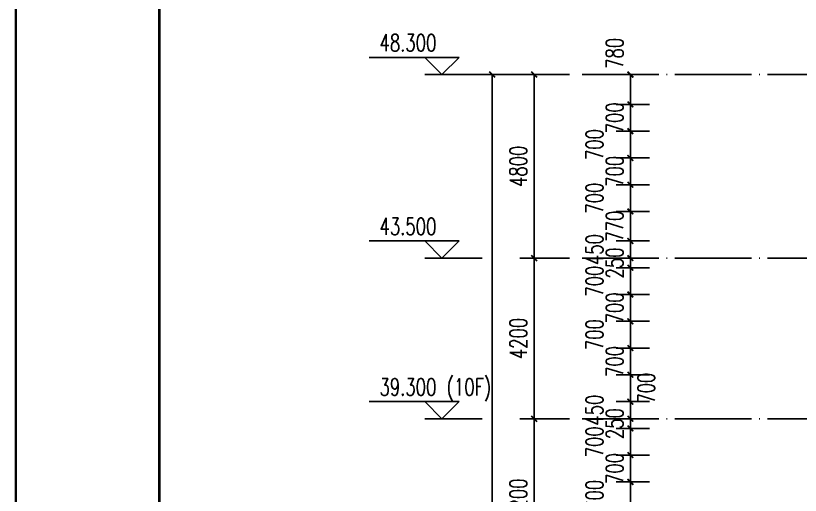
# Model space of a CAD drawing. Header units: millimetres. Extents: x 708158 to 1984082, y -168213 to -53.
# Drawn here: x 960458 to 980951, y -48657 to -36117 of the extents above; entities that cross this region are included whole.
import ezdxf

# ---------------------------------------------------------------- set-up
doc = ezdxf.new("R2010")
doc.units = ezdxf.units.MM
doc.header["$LTSCALE"] = 1000
doc.linetypes.add('DOTE', pattern=[2.42, 2, -0.2, 0.02, -0.2])
doc.layers.get('0').update_dxf_attribs({"color": 8})
for name, color, linetype in [('A-AXIS', 1, 'DOTE'), ('DIM_ELEV', 3, 'Continuous'), ('PUB_DIM', 3, 'Continuous'), ('PUB_TEXT', 7, 'Continuous')]:
    doc.layers.add(name, color=color, linetype=linetype)
doc.layers.add('图框', color=4, linetype='Continuous', lineweight=35)
doc.styles.add('_TCH_DIM', font='SIMPLEX', dxfattribs={"bigfont": 'GBCBIG'})
doc.styles.add('_TCH_DIM_T3', font='SIMPLEX', dxfattribs={"width": 0.705882, "bigfont": 'GBCBIG'})
doc.dimstyles.new('_TCH_ARCH&&150', dxfattribs={"dimtxt": 446.25, "dimasz": 150, "dimexe": 375, "dimexo": 450, "dimgap": 189.375, "dimtad": 1, "dimdec": 0, "dimzin": 0, "dimdsep": 46, "dimtxsty": '_TCH_DIM_T3', "dimblk": 'ARCHTICK', "dimcen": 0.09, "dimclrt": 7, "dimazin": 2, "dimtfac": 1, "dimtdec": 0, "dimtix": 1, "dimtmove": 2, "dimatfit": 3, "dimfxl": 1, "dimtolj": 1, "dimtzin": 0, "dimarcsym": 0})

# ---------------------------------------------------------------- blocks, each defined once
blk = doc.blocks.new('A$C998f5811')
at = {"layer": '图框', "color": 4}
for p, q in [((-126150, 89100), (-126150, 0)), ((0, 0), (0, 89100))]:
    blk.add_line(p, q, dxfattribs=at)
at = {"layer": '图框', "color": 4, "const_width": 74.2}
blk.add_lwpolyline([(-122400, 1500), (-1500, 1500), (-1500, 87600), (-122400, 87600)], close=True, dxfattribs=at)
blk = doc.blocks.new('_ArchTick')
at = {"color": 0, "linetype": 'ByBlock', "const_width": 0.3}
blk.add_lwpolyline([(-0.5, -0.5), (0.5, 0.5)], dxfattribs=at)
blk = doc.blocks.new('*D549')
at = {"layer": 'Defpoints', "color": 0, "transparency": 16777216}
for p in [(976513, -48307), (977461, -48307), (977461, -49007)]:
    blk.add_point(p, dxfattribs=at)
at = {"layer": 'PUB_DIM', "color": 0, "lineweight": -2, "transparency": 16777216}
for p, q in [((977011, -48307), (976138, -48307)), ((976513, -49007), (976513, -48307)), ((977011, -49007), (976138, -49007))]:
    blk.add_line(p, q, dxfattribs=at)
at = {"layer": 'PUB_DIM', "color": 0, "lineweight": -2, "transparency": 16777216, "xscale": 150, "yscale": 150, "zscale": 150}
for p, rotation in [((976513, -48307), 90), ((976513, -49007), 270)]:
    blk.add_blockref('_ArchTick', p, dxfattribs=dict(at, rotation=rotation))
at = {"layer": 'PUB_DIM', "color": 7, "transparency": 16777216, "insert": (975576, -48657), "char_height": 446.2, "attachment_point": 5, "rotation": 90, "style": '_TCH_DIM_T3'}
blk.add_mtext('\\A1;700', dxfattribs=at)
blk = doc.blocks.new('*D550')
at = {"layer": 'Defpoints', "color": 0, "transparency": 16777216}
for p in [(976513, -47607), (977461, -47607), (977461, -48307)]:
    blk.add_point(p, dxfattribs=at)
at = {"layer": 'PUB_DIM', "color": 0, "lineweight": -2, "transparency": 16777216}
for p, q in [((976513, -47607), (976513, -47457)), ((977011, -47607), (976138, -47607)), ((976513, -48307), (976513, -47607)), ((977011, -48307), (976138, -48307)), ((976513, -48307), (976513, -48457))]:
    blk.add_line(p, q, dxfattribs=at)
at = {"layer": 'PUB_DIM', "color": 0, "lineweight": -2, "transparency": 16777216, "xscale": 150, "yscale": 150, "zscale": 150}
for p, rotation in [((976513, -47607), 270), ((976513, -48307), 90)]:
    blk.add_blockref('_ArchTick', p, dxfattribs=dict(at, rotation=rotation))
at = {"layer": 'PUB_DIM', "color": 7, "transparency": 16777216, "insert": (976101, -47957), "char_height": 446.2, "attachment_point": 5, "rotation": 90, "style": '_TCH_DIM_T3'}
blk.add_mtext('\\A1;700', dxfattribs=at)
blk = doc.blocks.new('*D551')
at = {"layer": 'Defpoints', "color": 0, "transparency": 16777216}
for p in [(976513, -46907), (977461, -46907), (977461, -47607)]:
    blk.add_point(p, dxfattribs=at)
at = {"layer": 'PUB_DIM', "color": 0, "lineweight": -2, "transparency": 16777216}
for p, q in [((977011, -46907), (976138, -46907)), ((976513, -47607), (976513, -46907)), ((977011, -47607), (976138, -47607))]:
    blk.add_line(p, q, dxfattribs=at)
at = {"layer": 'PUB_DIM', "color": 0, "lineweight": -2, "transparency": 16777216, "xscale": 150, "yscale": 150, "zscale": 150}
for p, rotation in [((976513, -46907), 90), ((976513, -47607), 270)]:
    blk.add_blockref('_ArchTick', p, dxfattribs=dict(at, rotation=rotation))
at = {"layer": 'PUB_DIM', "color": 7, "transparency": 16777216, "insert": (975576, -47257), "char_height": 446.2, "attachment_point": 5, "rotation": 90, "style": '_TCH_DIM_T3'}
blk.add_mtext('\\A1;700', dxfattribs=at)
blk = doc.blocks.new('*D552')
at = {"layer": 'Defpoints', "color": 0, "transparency": 16777216}
for p in [(976513, -46657), (977461, -46657), (977461, -46907)]:
    blk.add_point(p, dxfattribs=at)
at = {"layer": 'PUB_DIM', "color": 0, "lineweight": -2, "transparency": 16777216}
for p, q in [((976513, -46657), (976513, -46507)), ((977011, -46657), (976138, -46657)), ((976513, -46907), (976513, -46657)), ((977011, -46907), (976138, -46907)), ((976513, -46907), (976513, -47057))]:
    blk.add_line(p, q, dxfattribs=at)
at = {"layer": 'PUB_DIM', "color": 0, "lineweight": -2, "transparency": 16777216, "xscale": 150, "yscale": 150, "zscale": 150}
for p, rotation in [((976513, -46657), 270), ((976513, -46907), 90)]:
    blk.add_blockref('_ArchTick', p, dxfattribs=dict(at, rotation=rotation))
at = {"layer": 'PUB_DIM', "color": 7, "transparency": 16777216, "insert": (976101, -46782), "char_height": 446.2, "attachment_point": 5, "rotation": 90, "style": '_TCH_DIM_T3'}
blk.add_mtext('\\A1;250', dxfattribs=at)
blk = doc.blocks.new('*D553')
at = {"layer": 'Defpoints', "color": 0, "transparency": 16777216}
for p in [(976513, -46207), (977461, -46207), (977461, -46657)]:
    blk.add_point(p, dxfattribs=at)
at = {"layer": 'PUB_DIM', "color": 0, "lineweight": -2, "transparency": 16777216}
for p, q in [((977011, -46207), (976138, -46207)), ((976513, -46657), (976513, -46207)), ((977011, -46657), (976138, -46657))]:
    blk.add_line(p, q, dxfattribs=at)
at = {"layer": 'PUB_DIM', "color": 0, "lineweight": -2, "transparency": 16777216, "xscale": 150, "yscale": 150, "zscale": 150}
for p, rotation in [((976513, -46207), 90), ((976513, -46657), 270)]:
    blk.add_blockref('_ArchTick', p, dxfattribs=dict(at, rotation=rotation))
at = {"layer": 'PUB_DIM', "color": 7, "transparency": 16777216, "insert": (975576, -46432), "char_height": 446.2, "attachment_point": 5, "rotation": 90, "style": '_TCH_DIM_T3'}
blk.add_mtext('\\A1;450', dxfattribs=at)
blk = doc.blocks.new('*D554')
at = {"layer": 'Defpoints', "color": 0, "transparency": 16777216}
for p in [(976513, -45507), (977461, -45507), (977461, -46207)]:
    blk.add_point(p, dxfattribs=at)
at = {"layer": 'PUB_DIM', "color": 0, "lineweight": -2, "transparency": 16777216}
for p, q in [((977011, -45507), (976138, -45507)), ((976513, -46207), (976513, -45507)), ((977011, -46207), (976138, -46207))]:
    blk.add_line(p, q, dxfattribs=at)
at = {"layer": 'PUB_DIM', "color": 0, "lineweight": -2, "transparency": 16777216, "xscale": 150, "yscale": 150, "zscale": 150}
for p, rotation in [((976513, -45507), 90), ((976513, -46207), 270)]:
    blk.add_blockref('_ArchTick', p, dxfattribs=dict(at, rotation=rotation))
at = {"layer": 'PUB_DIM', "color": 7, "transparency": 16777216, "insert": (976926, -45857), "char_height": 446.2, "attachment_point": 5, "rotation": 90, "style": '_TCH_DIM_T3'}
blk.add_mtext('\\A1;700', dxfattribs=at)
blk = doc.blocks.new('*D555')
at = {"layer": 'Defpoints', "color": 0, "transparency": 16777216}
for p in [(976513, -44807), (977461, -44807), (977461, -45507)]:
    blk.add_point(p, dxfattribs=at)
at = {"layer": 'PUB_DIM', "color": 0, "lineweight": -2, "transparency": 16777216}
for p, q in [((976513, -44807), (976513, -44657)), ((977011, -44807), (976138, -44807)), ((976513, -45507), (976513, -44807)), ((977011, -45507), (976138, -45507)), ((976513, -45507), (976513, -45657))]:
    blk.add_line(p, q, dxfattribs=at)
at = {"layer": 'PUB_DIM', "color": 0, "lineweight": -2, "transparency": 16777216, "xscale": 150, "yscale": 150, "zscale": 150}
for p, rotation in [((976513, -44807), 270), ((976513, -45507), 90)]:
    blk.add_blockref('_ArchTick', p, dxfattribs=dict(at, rotation=rotation))
at = {"layer": 'PUB_DIM', "color": 7, "transparency": 16777216, "insert": (976101, -45157), "char_height": 446.2, "attachment_point": 5, "rotation": 90, "style": '_TCH_DIM_T3'}
blk.add_mtext('\\A1;700', dxfattribs=at)
blk = doc.blocks.new('*D556')
at = {"layer": 'Defpoints', "color": 0, "transparency": 16777216}
for p in [(976513, -44107), (977461, -44107), (977461, -44807)]:
    blk.add_point(p, dxfattribs=at)
at = {"layer": 'PUB_DIM', "color": 0, "lineweight": -2, "transparency": 16777216}
for p, q in [((977011, -44107), (976138, -44107)), ((976513, -44807), (976513, -44107)), ((977011, -44807), (976138, -44807))]:
    blk.add_line(p, q, dxfattribs=at)
at = {"layer": 'PUB_DIM', "color": 0, "lineweight": -2, "transparency": 16777216, "xscale": 150, "yscale": 150, "zscale": 150}
for p, rotation in [((976513, -44107), 90), ((976513, -44807), 270)]:
    blk.add_blockref('_ArchTick', p, dxfattribs=dict(at, rotation=rotation))
at = {"layer": 'PUB_DIM', "color": 7, "transparency": 16777216, "insert": (975576, -44457), "char_height": 446.2, "attachment_point": 5, "rotation": 90, "style": '_TCH_DIM_T3'}
blk.add_mtext('\\A1;700', dxfattribs=at)
blk = doc.blocks.new('*D557')
at = {"layer": 'Defpoints', "color": 0, "transparency": 16777216}
for p in [(976513, -43407), (977461, -43407), (977461, -44107)]:
    blk.add_point(p, dxfattribs=at)
at = {"layer": 'PUB_DIM', "color": 0, "lineweight": -2, "transparency": 16777216}
for p, q in [((977011, -43407), (976138, -43407)), ((976513, -43407), (976513, -43257)), ((976513, -44107), (976513, -43407)), ((977011, -44107), (976138, -44107)), ((976513, -44107), (976513, -44257))]:
    blk.add_line(p, q, dxfattribs=at)
at = {"layer": 'PUB_DIM', "color": 0, "lineweight": -2, "transparency": 16777216, "xscale": 150, "yscale": 150, "zscale": 150}
for p, rotation in [((976513, -43407), 270), ((976513, -44107), 90)]:
    blk.add_blockref('_ArchTick', p, dxfattribs=dict(at, rotation=rotation))
at = {"layer": 'PUB_DIM', "color": 7, "transparency": 16777216, "insert": (976101, -43757), "char_height": 446.2, "attachment_point": 5, "rotation": 90, "style": '_TCH_DIM_T3'}
blk.add_mtext('\\A1;700', dxfattribs=at)
blk = doc.blocks.new('*D558')
at = {"layer": 'Defpoints', "color": 0, "transparency": 16777216}
for p in [(976513, -42707), (977461, -42707), (977461, -43407)]:
    blk.add_point(p, dxfattribs=at)
at = {"layer": 'PUB_DIM', "color": 0, "lineweight": -2, "transparency": 16777216}
for p, q in [((977011, -42707), (976138, -42707)), ((976513, -43407), (976513, -42707)), ((977011, -43407), (976138, -43407))]:
    blk.add_line(p, q, dxfattribs=at)
at = {"layer": 'PUB_DIM', "color": 0, "lineweight": -2, "transparency": 16777216, "xscale": 150, "yscale": 150, "zscale": 150}
for p, rotation in [((976513, -42707), 90), ((976513, -43407), 270)]:
    blk.add_blockref('_ArchTick', p, dxfattribs=dict(at, rotation=rotation))
at = {"layer": 'PUB_DIM', "color": 7, "transparency": 16777216, "insert": (975576, -43057), "char_height": 446.2, "attachment_point": 5, "rotation": 90, "style": '_TCH_DIM_T3'}
blk.add_mtext('\\A1;700', dxfattribs=at)
blk = doc.blocks.new('*D559')
at = {"layer": 'Defpoints', "color": 0, "transparency": 16777216}
for p in [(976513, -42457), (977461, -42457), (977461, -42707)]:
    blk.add_point(p, dxfattribs=at)
at = {"layer": 'PUB_DIM', "color": 0, "lineweight": -2, "transparency": 16777216}
for p, q in [((976513, -42457), (976513, -42307)), ((977011, -42457), (976138, -42457)), ((976513, -42707), (976513, -42457)), ((977011, -42707), (976138, -42707)), ((976513, -42707), (976513, -42857))]:
    blk.add_line(p, q, dxfattribs=at)
at = {"layer": 'PUB_DIM', "color": 0, "lineweight": -2, "transparency": 16777216, "xscale": 150, "yscale": 150, "zscale": 150}
for p, rotation in [((976513, -42457), 270), ((976513, -42707), 90)]:
    blk.add_blockref('_ArchTick', p, dxfattribs=dict(at, rotation=rotation))
at = {"layer": 'PUB_DIM', "color": 7, "transparency": 16777216, "insert": (976101, -42582), "char_height": 446.2, "attachment_point": 5, "rotation": 90, "style": '_TCH_DIM_T3'}
blk.add_mtext('\\A1;250', dxfattribs=at)
blk = doc.blocks.new('*D560')
at = {"layer": 'Defpoints', "color": 0, "transparency": 16777216}
for p in [(976513, -42007), (977461, -42007), (977461, -42457)]:
    blk.add_point(p, dxfattribs=at)
at = {"layer": 'PUB_DIM', "color": 0, "lineweight": -2, "transparency": 16777216}
for p, q in [((977011, -42007), (976138, -42007)), ((976513, -42457), (976513, -42007)), ((977011, -42457), (976138, -42457))]:
    blk.add_line(p, q, dxfattribs=at)
at = {"layer": 'PUB_DIM', "color": 0, "lineweight": -2, "transparency": 16777216, "xscale": 150, "yscale": 150, "zscale": 150}
for p, rotation in [((976513, -42007), 90), ((976513, -42457), 270)]:
    blk.add_blockref('_ArchTick', p, dxfattribs=dict(at, rotation=rotation))
at = {"layer": 'PUB_DIM', "color": 7, "transparency": 16777216, "insert": (975576, -42232), "char_height": 446.2, "attachment_point": 5, "rotation": 90, "style": '_TCH_DIM_T3'}
blk.add_mtext('\\A1;450', dxfattribs=at)
blk = doc.blocks.new('*D561')
at = {"layer": 'Defpoints', "color": 0, "transparency": 16777216}
for p in [(976513, -41237), (977461, -41237), (977461, -42007)]:
    blk.add_point(p, dxfattribs=at)
at = {"layer": 'PUB_DIM', "color": 0, "lineweight": -2, "transparency": 16777216}
for p, q in [((976513, -41237), (976513, -41087)), ((977011, -41237), (976138, -41237)), ((976513, -42007), (976513, -41237)), ((977011, -42007), (976138, -42007)), ((976513, -42007), (976513, -42157))]:
    blk.add_line(p, q, dxfattribs=at)
at = {"layer": 'PUB_DIM', "color": 0, "lineweight": -2, "transparency": 16777216, "xscale": 150, "yscale": 150, "zscale": 150}
for p, rotation in [((976513, -41237), 270), ((976513, -42007), 90)]:
    blk.add_blockref('_ArchTick', p, dxfattribs=dict(at, rotation=rotation))
at = {"layer": 'PUB_DIM', "color": 7, "transparency": 16777216, "insert": (976101, -41622), "char_height": 446.2, "attachment_point": 5, "rotation": 90, "style": '_TCH_DIM_T3'}
blk.add_mtext('\\A1;770', dxfattribs=at)
blk = doc.blocks.new('*D562')
at = {"layer": 'Defpoints', "color": 0, "transparency": 16777216}
for p in [(976513, -40537), (977461, -40537), (977461, -41237)]:
    blk.add_point(p, dxfattribs=at)
at = {"layer": 'PUB_DIM', "color": 0, "lineweight": -2, "transparency": 16777216}
for p, q in [((977011, -40537), (976138, -40537)), ((976513, -41237), (976513, -40537)), ((977011, -41237), (976138, -41237))]:
    blk.add_line(p, q, dxfattribs=at)
at = {"layer": 'PUB_DIM', "color": 0, "lineweight": -2, "transparency": 16777216, "xscale": 150, "yscale": 150, "zscale": 150}
for p, rotation in [((976513, -40537), 90), ((976513, -41237), 270)]:
    blk.add_blockref('_ArchTick', p, dxfattribs=dict(at, rotation=rotation))
at = {"layer": 'PUB_DIM', "color": 7, "transparency": 16777216, "insert": (975576, -40887), "char_height": 446.2, "attachment_point": 5, "rotation": 90, "style": '_TCH_DIM_T3'}
blk.add_mtext('\\A1;700', dxfattribs=at)
blk = doc.blocks.new('*D563')
at = {"layer": 'Defpoints', "color": 0, "transparency": 16777216}
for p in [(976513, -39837), (977461, -39837), (977461, -40537)]:
    blk.add_point(p, dxfattribs=at)
at = {"layer": 'PUB_DIM', "color": 0, "lineweight": -2, "transparency": 16777216}
for p, q in [((976513, -39837), (976513, -39687)), ((977011, -39837), (976138, -39837)), ((976513, -40537), (976513, -39837)), ((977011, -40537), (976138, -40537)), ((976513, -40537), (976513, -40687))]:
    blk.add_line(p, q, dxfattribs=at)
at = {"layer": 'PUB_DIM', "color": 0, "lineweight": -2, "transparency": 16777216, "xscale": 150, "yscale": 150, "zscale": 150}
for p, rotation in [((976513, -39837), 270), ((976513, -40537), 90)]:
    blk.add_blockref('_ArchTick', p, dxfattribs=dict(at, rotation=rotation))
at = {"layer": 'PUB_DIM', "color": 7, "transparency": 16777216, "insert": (976101, -40187), "char_height": 446.2, "attachment_point": 5, "rotation": 90, "style": '_TCH_DIM_T3'}
blk.add_mtext('\\A1;700', dxfattribs=at)
blk = doc.blocks.new('*D564')
at = {"layer": 'Defpoints', "color": 0, "transparency": 16777216}
for p in [(976513, -39137), (977461, -39137), (977461, -39837)]:
    blk.add_point(p, dxfattribs=at)
at = {"layer": 'PUB_DIM', "color": 0, "lineweight": -2, "transparency": 16777216}
for p, q in [((977011, -39137), (976138, -39137)), ((976513, -39837), (976513, -39137)), ((977011, -39837), (976138, -39837))]:
    blk.add_line(p, q, dxfattribs=at)
at = {"layer": 'PUB_DIM', "color": 0, "lineweight": -2, "transparency": 16777216, "xscale": 150, "yscale": 150, "zscale": 150}
for p, rotation in [((976513, -39137), 90), ((976513, -39837), 270)]:
    blk.add_blockref('_ArchTick', p, dxfattribs=dict(at, rotation=rotation))
at = {"layer": 'PUB_DIM', "color": 7, "transparency": 16777216, "insert": (975576, -39487), "char_height": 446.2, "attachment_point": 5, "rotation": 90, "style": '_TCH_DIM_T3'}
blk.add_mtext('\\A1;700', dxfattribs=at)
blk = doc.blocks.new('*D565')
at = {"layer": 'Defpoints', "color": 0, "transparency": 16777216}
for p in [(976513, -38437), (977461, -38437), (977461, -39137)]:
    blk.add_point(p, dxfattribs=at)
at = {"layer": 'PUB_DIM', "color": 0, "lineweight": -2, "transparency": 16777216}
for p, q in [((976513, -38437), (976513, -38287)), ((977011, -38437), (976138, -38437)), ((976513, -39137), (976513, -38437)), ((977011, -39137), (976138, -39137)), ((976513, -39137), (976513, -39287))]:
    blk.add_line(p, q, dxfattribs=at)
at = {"layer": 'PUB_DIM', "color": 0, "lineweight": -2, "transparency": 16777216, "xscale": 150, "yscale": 150, "zscale": 150}
for p, rotation in [((976513, -38437), 270), ((976513, -39137), 90)]:
    blk.add_blockref('_ArchTick', p, dxfattribs=dict(at, rotation=rotation))
at = {"layer": 'PUB_DIM', "color": 7, "transparency": 16777216, "insert": (976101, -38787), "char_height": 446.2, "attachment_point": 5, "rotation": 90, "style": '_TCH_DIM_T3'}
blk.add_mtext('\\A1;700', dxfattribs=at)
blk = doc.blocks.new('*D566')
at = {"layer": 'Defpoints', "color": 0, "transparency": 16777216}
for p in [(976513, -37657), (977461, -37657), (977461, -38437)]:
    blk.add_point(p, dxfattribs=at)
at = {"layer": 'PUB_DIM', "color": 0, "lineweight": -2, "transparency": 16777216}
for p, q in [((977011, -37657), (976138, -37657)), ((976513, -38437), (976513, -37657)), ((977011, -38437), (976138, -38437))]:
    blk.add_line(p, q, dxfattribs=at)
at = {"layer": 'PUB_DIM', "color": 0, "lineweight": -2, "transparency": 16777216, "xscale": 150, "yscale": 150, "zscale": 150}
for p, rotation in [((976513, -37657), 90), ((976513, -38437), 270)]:
    blk.add_blockref('_ArchTick', p, dxfattribs=dict(at, rotation=rotation))
at = {"layer": 'PUB_DIM', "color": 7, "transparency": 16777216, "insert": (976101, -37102), "char_height": 446.2, "attachment_point": 5, "rotation": 90, "style": '_TCH_DIM_T3'}
blk.add_mtext('\\A1;780', dxfattribs=at)
blk = doc.blocks.new('*D779')
at = {"layer": 'Defpoints', "color": 0, "transparency": 16777216}
for p in [(972902, -37657), (975375, -37657), (975375, -85957)]:
    blk.add_point(p, dxfattribs=at)
at = {"layer": 'PUB_DIM', "color": 0, "lineweight": -2, "transparency": 16777216}
for p, q in [((974925, -37657), (972527, -37657)), ((972902, -85957), (972902, -37657)), ((974925, -85957), (972527, -85957))]:
    blk.add_line(p, q, dxfattribs=at)
at = {"layer": 'PUB_DIM', "color": 0, "lineweight": -2, "transparency": 16777216, "xscale": 150, "yscale": 150, "zscale": 150}
for p, rotation in [((972902, -37657), 90), ((972902, -85957), 270)]:
    blk.add_blockref('_ArchTick', p, dxfattribs=dict(at, rotation=rotation))
at = {"layer": 'PUB_DIM', "color": 7, "transparency": 16777216, "insert": (972490, -61807), "char_height": 446.2, "attachment_point": 5, "rotation": 90, "style": '_TCH_DIM_T3'}
blk.add_mtext('\\A1;48300', dxfattribs=at)
blk = doc.blocks.new('*D788')
at = {"layer": 'Defpoints', "color": 0, "transparency": 16777216}
for p in [(973999, -46657), (975375, -46657), (975375, -50857)]:
    blk.add_point(p, dxfattribs=at)
at = {"layer": 'PUB_DIM', "color": 0, "lineweight": -2, "transparency": 16777216}
for p, q in [((974925, -46657), (973624, -46657)), ((973999, -50857), (973999, -46657)), ((974925, -50857), (973624, -50857))]:
    blk.add_line(p, q, dxfattribs=at)
at = {"layer": 'PUB_DIM', "color": 0, "lineweight": -2, "transparency": 16777216, "xscale": 150, "yscale": 150, "zscale": 150}
for p, rotation in [((973999, -46657), 90), ((973999, -50857), 270)]:
    blk.add_blockref('_ArchTick', p, dxfattribs=dict(at, rotation=rotation))
at = {"layer": 'PUB_DIM', "color": 7, "transparency": 16777216, "insert": (973586, -48757), "char_height": 446.2, "attachment_point": 5, "rotation": 90, "style": '_TCH_DIM_T3'}
blk.add_mtext('\\A1;4200', dxfattribs=at)
blk = doc.blocks.new('*D789')
at = {"layer": 'Defpoints', "color": 0, "transparency": 16777216}
for p in [(973999, -42457), (975375, -42457), (975375, -46657)]:
    blk.add_point(p, dxfattribs=at)
at = {"layer": 'PUB_DIM', "color": 0, "lineweight": -2, "transparency": 16777216}
for p, q in [((974925, -42457), (973624, -42457)), ((973999, -46657), (973999, -42457)), ((974925, -46657), (973624, -46657))]:
    blk.add_line(p, q, dxfattribs=at)
at = {"layer": 'PUB_DIM', "color": 0, "lineweight": -2, "transparency": 16777216, "xscale": 150, "yscale": 150, "zscale": 150}
for p, rotation in [((973999, -42457), 90), ((973999, -46657), 270)]:
    blk.add_blockref('_ArchTick', p, dxfattribs=dict(at, rotation=rotation))
at = {"layer": 'PUB_DIM', "color": 7, "transparency": 16777216, "insert": (973586, -44557), "char_height": 446.2, "attachment_point": 5, "rotation": 90, "style": '_TCH_DIM_T3'}
blk.add_mtext('\\A1;4200', dxfattribs=at)
blk = doc.blocks.new('*D790')
at = {"layer": 'Defpoints', "color": 0, "transparency": 16777216}
for p in [(973999, -37657), (975375, -37657), (975375, -42457)]:
    blk.add_point(p, dxfattribs=at)
at = {"layer": 'PUB_DIM', "color": 0, "lineweight": -2, "transparency": 16777216}
for p, q in [((974925, -37657), (973624, -37657)), ((973999, -42457), (973999, -37657)), ((974925, -42457), (973624, -42457))]:
    blk.add_line(p, q, dxfattribs=at)
at = {"layer": 'PUB_DIM', "color": 0, "lineweight": -2, "transparency": 16777216, "xscale": 150, "yscale": 150, "zscale": 150}
for p, rotation in [((973999, -37657), 90), ((973999, -42457), 270)]:
    blk.add_blockref('_ArchTick', p, dxfattribs=dict(at, rotation=rotation))
at = {"layer": 'PUB_DIM', "color": 7, "transparency": 16777216, "insert": (973586, -40057), "char_height": 446.2, "attachment_point": 5, "rotation": 90, "style": '_TCH_DIM_T3'}
blk.add_mtext('\\A1;4800', dxfattribs=at)

msp = doc.modelspace()

# ---------------------------------------------------------------- linework, layer by layer
at = {"layer": 'A-AXIS'}
for p, q in [((975254, -37656.7), (1017240.9, -37656.7)), ((975254, -42456.7), (1017240.9, -42456.7)), ((975254, -46656.7), (1017240.9, -46656.7))]:
    msp.add_line(p, q, dxfattribs=at)
at = {"layer": 'DIM_ELEV'}
for p, q in [((972041.5, -37206.7), (969694, -37206.7)), ((971591.5, -37656.7), (971141.5, -37206.7)), ((971591.5, -37656.7), (972041.5, -37206.7)), ((972641.5, -37656.7), (971141.5, -37656.7)), ((972041.5, -42006.7), (969694, -42006.7)), ((971591.5, -42456.7), (971141.5, -42006.7)), ((971591.5, -42456.7), (972041.5, -42006.7)), ((972641.5, -42456.7), (971141.5, -42456.7)), ((972041.5, -46206.7), (969694, -46206.7)), ((971591.5, -46656.7), (971141.5, -46206.7)), ((971591.5, -46656.7), (972041.5, -46206.7)), ((972641.5, -46656.7), (971141.5, -46656.7))]:
    msp.add_line(p, q, dxfattribs=at)

# ---------------------------------------------------------------- block references
for p in [(960457.6, -107699.9), (1086607.6, -107699.9)]:
    msp.add_blockref('A$C998f5811', p)

# ---------------------------------------------------------------- texts
at = {"layer": 'PUB_TEXT', "style": '_TCH_DIM', "width": 0.705882}
for s, p in [('48.300', (969961, -37049.2)), ('43.500', (969961, -41849.2)), ('39.300', (969961, -46049.2)), ('(10F)', (971716, -46049.2))]:
    msp.add_text(s, height=446.25, dxfattribs=at).set_placement(p)

# ---------------------------------------------------------------- dimensions: what is measured, and where the dimension line sits
at = {"layer": 'PUB_DIM'}
for base, p1, p2, picture, middle in [((976513.2, -37656.7), (977460.9, -38436.7), (977460.9, -37656.7), '*D566', (976100.7, -37101.7)), ((976513.2, -39136.7), (977460.9, -39836.7), (977460.9, -39136.7), '*D564', (975575.7, -39486.7)), ((976513.2, -40536.7), (977460.9, -41236.7), (977460.9, -40536.7), '*D562', (975575.7, -40886.7)), ((976513.2, -42006.7), (977460.9, -42456.7), (977460.9, -42006.7), '*D560', (975575.7, -42231.7)), ((976513.2, -42706.7), (977460.9, -43406.7), (977460.9, -42706.7), '*D558', (975575.7, -43056.7)), ((976513.2, -44106.7), (977460.9, -44806.7), (977460.9, -44106.7), '*D556', (975575.7, -44456.7)), ((976513.2, -45506.7), (977460.9, -46206.7), (977460.9, -45506.7), '*D554', (976925.7, -45856.7)), ((976513.2, -46206.7), (977460.9, -46656.7), (977460.9, -46206.7), '*D553', (975575.7, -46431.7)), ((976513.2, -46906.7), (977460.9, -47606.7), (977460.9, -46906.7), '*D551', (975575.7, -47256.7)), ((976513.2, -48306.7), (977460.9, -49006.7), (977460.9, -48306.7), '*D549', (975575.7, -48656.7))]:
    dim = msp.add_linear_dim(base=base, p1=p1, p2=p2, angle=90, dimstyle='_TCH_ARCH&&150', dxfattribs=at)
    dim.commit()
    dim.dimension.update_dxf_attribs({"geometry": picture, "text_midpoint": middle, "dimtype": 129})
for p1, p2, distance, picture, middle in [((975375.3, -85956.7), (975375.3, -37656.7), 2473.1, '*D779', (972489.7, -61806.7)), ((975375.3, -42456.7), (975375.3, -37656.7), 1376.7, '*D790', (973586.1, -40056.7)), ((977460.9, -39136.7), (977460.9, -38436.7), 947.8, '*D565', (976100.7, -38786.7)), ((977460.9, -40536.7), (977460.9, -39836.7), 947.8, '*D563', (976100.7, -40186.7)), ((977460.9, -42006.7), (977460.9, -41236.7), 947.8, '*D561', (976100.7, -41621.7)), ((977460.9, -42706.7), (977460.9, -42456.7), 947.8, '*D559', (976100.7, -42581.7)), ((975375.3, -46656.7), (975375.3, -42456.7), 1376.7, '*D789', (973586.1, -44556.7)), ((977460.9, -44106.7), (977460.9, -43406.7), 947.8, '*D557', (976100.7, -43756.7)), ((977460.9, -45506.7), (977460.9, -44806.7), 947.8, '*D555', (976100.7, -45156.7)), ((977460.9, -46906.7), (977460.9, -46656.7), 947.8, '*D552', (976100.7, -46781.7)), ((975375.3, -50856.7), (975375.3, -46656.7), 1376.7, '*D788', (973586.1, -48756.7)), ((977460.9, -48306.7), (977460.9, -47606.7), 947.8, '*D550', (976100.7, -47956.7))]:
    dim = msp.add_aligned_dim(p1=p1, p2=p2, distance=distance, dimstyle='_TCH_ARCH&&150', dxfattribs=at)
    dim.commit()
    dim.dimension.update_dxf_attribs({"geometry": picture, "text_midpoint": middle})

doc.saveas('drawing.dxf')
